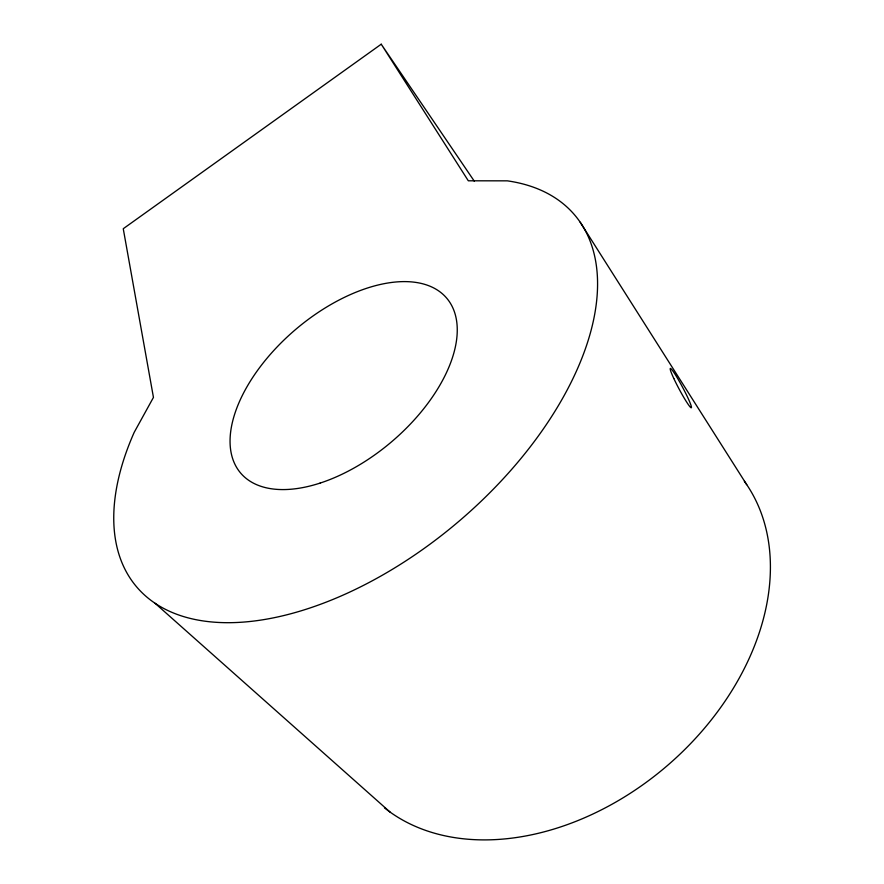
<?xml version="1.0" encoding="UTF-8"?>
<svg xmlns="http://www.w3.org/2000/svg" width="884" height="884" viewBox="0 0 884 884"><rect width="100%" height="100%" fill="white"/><g stroke="black" fill="none" stroke-linecap="round" stroke-linejoin="round"><path stroke-width="1.33" d="M381.236 44.2L123.252 228.724L153.451 397.402L134.191 432.353A287.3 158.579 -40.3 0 0 239.288 622.369A287.3 158.579 -40.3 0 0 556.677 408.441A287.3 158.579 -40.3 0 0 507.35 180.844L468.31 180.8L381.236 44.2L474.266 181.121M155.087 603.286L390.087 812.098M580.191 222.238L746.715 484.642M744.372 481.272A244.238 176.104 -40.7 0 1 674.006 759.71A244.238 176.104 -40.7 0 1 384.474 807.843M320.107 483.084A135.142 73.869 -40.3 0 0 451.68 305.521A135.142 73.869 -40.3 0 0 259.189 368.175A135.142 73.869 -40.3 0 0 320.107 483.084M673.829 378.518A22.255 1.945 61.9 0 0 691.277 407.789A22.255 1.945 61.9 0 0 677.442 378.12A22.255 1.945 61.9 0 0 673.829 378.518"/></g></svg>
